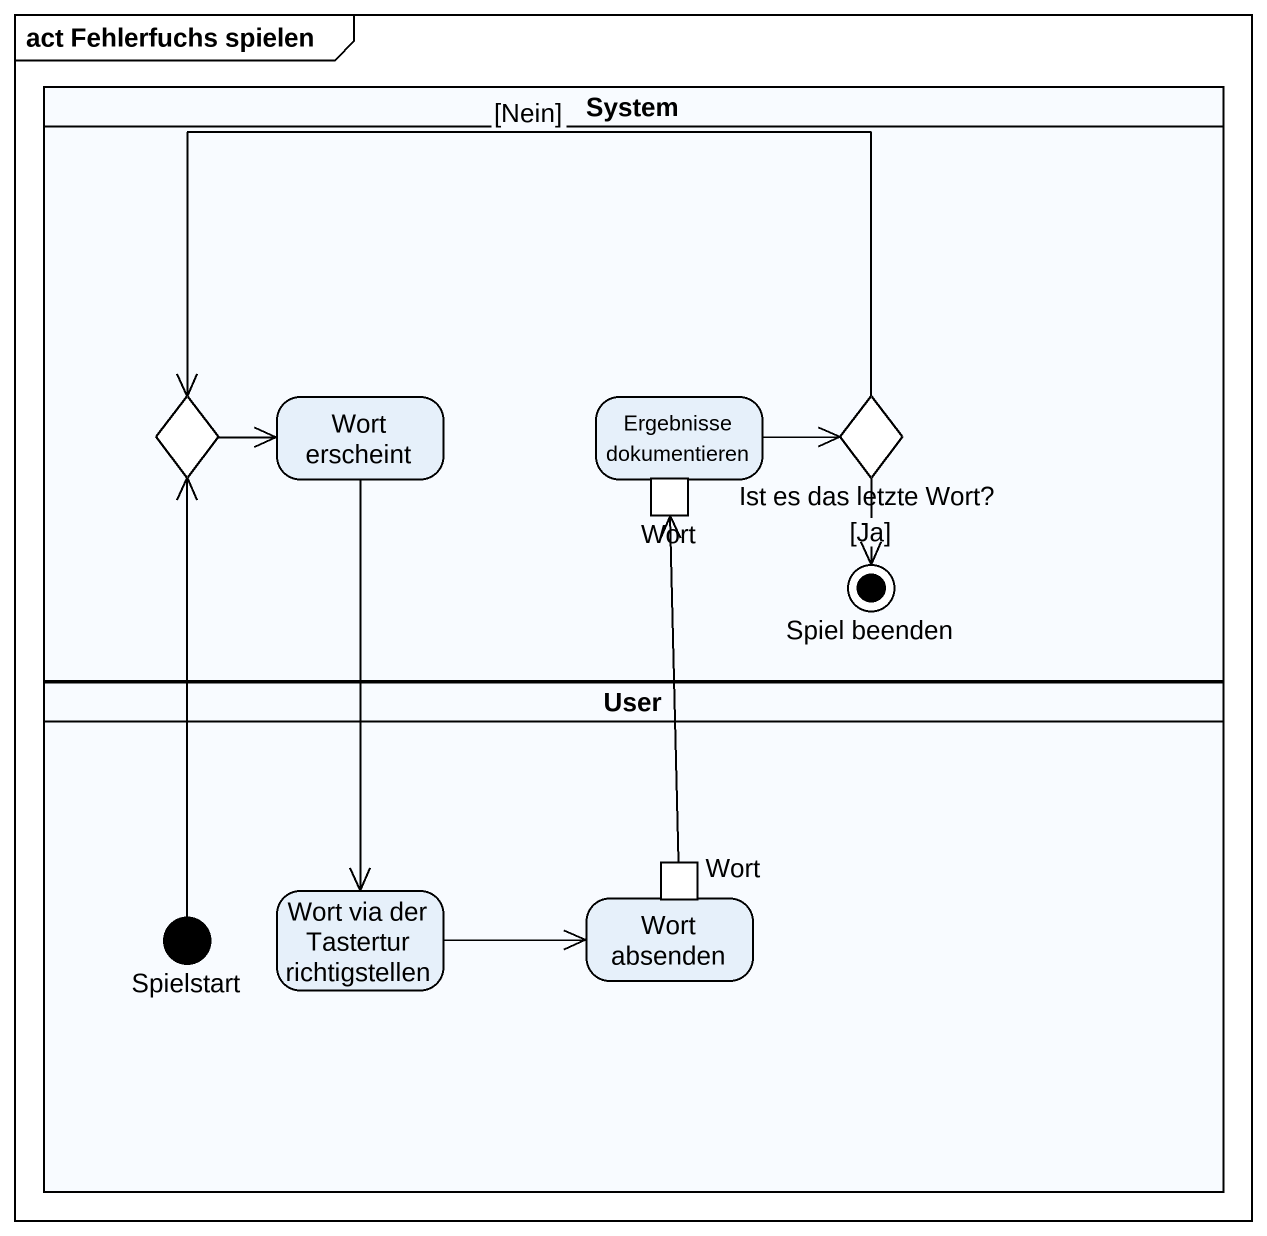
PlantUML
@startuml
mainframe act Fehlerfuchs spielen
hide empty description
state System <<partition>> {
  state choice1 <<choice>>
  state "Wort erscheint" as Wort_erscheint
  state "Ergebnisse dokumentieren" as Ergebnisse_dokumentieren {
    state Wort <<inputPin>>
  }
  state "Ist es das letzte Wort?" as Ist_es_das_letzte_Wort <<choice>>
  state "Spiel beenden" as Spiel_beenden <<end>>
}
state User <<partition>> {
  state Spielstart <<start>>
  state "Wort via der Tastertur richtigstellen" as Wort_via_der_Tastertur
  state "Wort absenden" as Wort_absenden {
    state "Wort" as Wort_2 <<outputPin>>
  }
}
choice1 -right-> Wort_erscheint
Wort_erscheint --> Wort_via_der_Tastertur
Ergebnisse_dokumentieren -right-> Ist_es_das_letzte_Wort
Ist_es_das_letzte_Wort -left-> choice1 : [Nein]
Ist_es_das_letzte_Wort --> Spiel_beenden : [Ja]
Spielstart -up-> choice1
Wort_via_der_Tastertur -right-> Wort_absenden
Wort_2 -up-> Wort
@enduml
